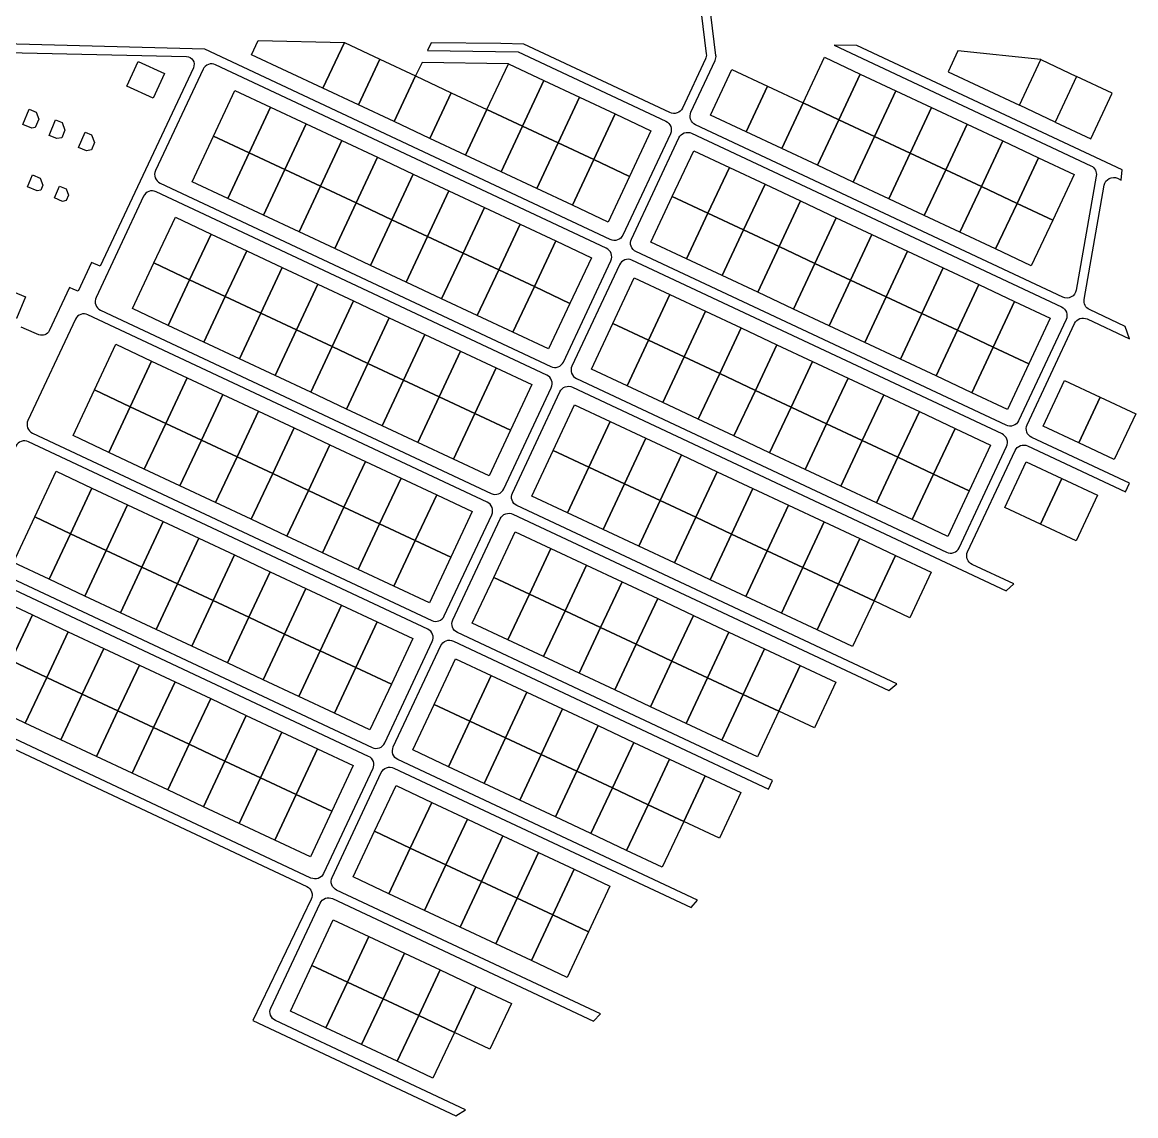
# Model space of a CAD drawing. Header units: millimetres. Extents: x -2529 to 8314, y -4885 to 3935.
# Drawn here: x 1656 to 2363, y 344 to 1038 of the extents above; entities that cross this region are included whole.
import ezdxf

# ---------------------------------------------------------------- set-up
doc = ezdxf.new("R2010")
doc.units = ezdxf.units.MM
for name, color, linetype, true_color in [('благоустройство_внутридворовые_дороги', 18, 'Continuous', 0x000000), ('детский сад', 18, 'Continuous', 0x000000), ('дома_зона застройки', 18, 'Continuous', 0x000000), ('Участки_зона_Ж_1_1_18_08_035001_228', 18, 'Continuous', 0x000000)]:
    doc.layers.add(name, color=color, linetype=linetype, true_color=true_color)
doc.layers.add('торговый_центр_здание', color=250, linetype='Continuous', transparency=0.4)

msp = doc.modelspace()

# ---------------------------------------------------------------- linework, layer by layer
at = {"layer": 'благоустройство_внутридворовые_дороги'}
for points in [[(2072.43, 1161.87), (2090.09, 1017.75, -0.141057), (2089.56, 1014.47), (2074.94, 983.29, -0.414214), (2066.96, 980.41), (1974.18, 1023.93), (1959.54, 1024.17), (1915.43, 1024.73), (1913.18, 1019.92), (1970.58, 1018.99), (2064.41, 974.98, -0.414214), (2067.29, 967), (2037.14, 902.72, -0.414214), (2029.16, 899.83), (1771.68, 1020.63), (1540.86, 1026.82), (1538.04, 1020.82), (1515.76, 973.31, -0.401123), (1509.31, 970.81), (1342.52, 1040.11, -0.427451)], [(1583.06, 608.19), (1836.43, 489.32, -0.41737), (1839.28, 481.29), (1802.17, 404.33), (1931.05, 343.87), (1937.22, 347.6), (1816.53, 404.22, -0.414214), (1813.64, 412.2), (1844.86, 478.74, -0.414214), (1852.84, 481.62), (2018.47, 403.92), (2022.97, 408.44), (1855.39, 487.06, -0.414214), (1852.51, 495.04), (1883.72, 561.58, -0.414214), (1891.7, 564.46), (2080.4, 475.94), (2084.41, 480.68), (1894.25, 569.89, -0.414214), (1891.37, 577.87), (1921.52, 642.15, -0.414214), (1929.5, 645.04), (2129.58, 551.17), (2132.13, 556.6), (1932.05, 650.47, -0.414214), (1929.17, 658.45), (1959.32, 722.73, -0.414214), (1967.3, 725.61), (2205.94, 613.66), (2210.96, 617.93), (1969.85, 731.04, -0.414214), (1966.97, 739.02), (1997.12, 803.3, -0.414214), (2005.1, 806.18), (2280.4, 677.03), (2285.42, 681.3), (2258.88, 693.76, -0.414214), (2256, 701.74), (2286.15, 766.01, -0.414214), (2294.13, 768.9), (2356.15, 739.8), (2358.69, 745.24), (2296.68, 774.33, -0.414214), (2293.8, 782.31), (2323.95, 846.59, -0.414214), (2331.93, 849.47), (2358.88, 836.83), (2356.04, 844.79), (2333.4, 855.41, -0.33864), (2330.04, 861.88), (2342.77, 934.33, -0.494054), (2351.23, 938.73), (2353.59, 937.62), (2354.12, 944), (2185.76, 1022.98), (2171.21, 1023.18), (2334.34, 946.65, -0.33864), (2337.7, 940.18), (2324.97, 867.72, -0.494054), (2316.52, 863.33), (2083.25, 972.76, -0.414214), (2080.37, 980.74), (2095.73, 1013.48, 0.141057), (2096.25, 1016.76), (2078.39, 1162.6, -0.414214)], [(1551.18, 1020.67), (1760.01, 1016.04, -0.542182), (1764.42, 1008.92), (1705.3, 882.89), (1699.75, 885.2)], [(2315.64, 857.12, -0.414214), (2318.52, 849.14), (2288.36, 784.86, -0.414214), (2280.38, 781.97), (2045.45, 892.19, -0.414214), (2042.57, 900.17), (2072.72, 964.45, -0.414214), (2080.7, 967.33), (2315.64, 857.12)], [(1702.61, 863.04, 0.414214), (1705.5, 855.06), (1953.56, 738.69, 0.414214), (1961.54, 741.57), (1991.69, 805.85, 0.414214), (1988.81, 813.83), (1740.75, 930.2, 0.414214), (1732.77, 927.32), (1702.61, 863.04)], [(1705.3, 882.89), (1699.75, 885.2), (1691.25, 867.07), (1688.48, 868.23), (1685.71, 869.38), (1672.86, 841.99, -0.401123), (1666.41, 839.49), (1663.43, 840.73), (1655.11, 844.19)], [(2280.72, 768.56, 0.414214), (2277.84, 776.54), (2042.9, 886.76, 0.414214), (2034.92, 883.87), (2004.77, 819.6, 0.414214), (2007.65, 811.61), (2242.58, 701.4, 0.414214), (2250.56, 704.28), (2280.72, 768.56)], [(1659.38, 785.01, 0.414214), (1662.27, 777.03), (1915.76, 658.11, 0.414214), (1923.74, 661), (1953.89, 725.27, 0.414214), (1951.01, 733.25), (1697.52, 852.18, 0.414214), (1689.54, 849.29), (1659.38, 785.01)], [(1621.58, 704.44, 0.414214), (1624.47, 696.46), (1877.96, 577.54, 0.414214), (1885.94, 580.42), (1916.09, 644.7, 0.414214), (1913.21, 652.68), (1659.72, 771.6, 0.414214), (1651.74, 768.72), (1621.58, 704.44)]]:
    msp.add_lwpolyline(points, format="xyb", dxfattribs=at)
for points in [[(2026.61, 894.4), (1778.55, 1010.77, 0.414214), (1770.57, 1007.89), (1740.41, 943.61, 0.414214), (1743.3, 935.63), (1991.36, 819.26, 0.414214), (1999.34, 822.14), (2029.49, 886.42, 0.414214)], [(1621.92, 691.03), (1875.41, 572.11, -0.414214), (1878.29, 564.13), (1847.07, 497.58, -0.414214), (1839.09, 494.7), (1585.6, 613.62, -0.414214), (1582.72, 621.6), (1613.94, 688.14, -0.414214)]]:
    msp.add_lwpolyline(points, format="xyb", close=True, dxfattribs=at)
at = {"layer": 'детский сад'}
for points in [[(1666.26, 976.31), (1664.04, 970.95), (1661.86, 970.53), (1656.12, 972.92), (1660.11, 982.52), (1664.69, 980.62)], [(1680.92, 964.51), (1677.8, 963.91), (1672.79, 965.99), (1676.9, 975.88), (1681.09, 974.14), (1682.88, 969.24)], [(1699.67, 956.72), (1696.55, 956.12), (1691.55, 958.2), (1695.66, 968.09), (1699.85, 966.35), (1701.64, 961.44)], [(1667.51, 931.23), (1665.24, 930.79), (1659.21, 933.29), (1662.35, 940.86), (1667.23, 938.83), (1668.84, 934.42)], [(1683.73, 924.57), (1681.33, 924.1), (1676.2, 926.23), (1679.34, 933.8), (1683.77, 931.96), (1685.19, 928.08)]]:
    msp.add_lwpolyline(points, close=True, dxfattribs=at)
at = {"layer": 'дома_зона застройки'}
msp.add_lwpolyline([(1598.45, 888.25), (1657.9, 863.58), (1652.15, 849.75), (1592.71, 874.44)], close=True, dxfattribs=at)
at = {"layer": 'торговый_центр_здание'}
msp.add_lwpolyline([(1729.41, 1012.78), (1746.09, 1005.28), (1738.89, 989.66), (1722.21, 997.16)], close=True, dxfattribs=at)
at = {"layer": 'Участки_зона_Ж_1_1_18_08_035001_228'}
for points in [[(1801.43, 1017.16), (1805.62, 1026.1), (1860.29, 1024.9), (1846.69, 995.93)], [(1846.69, 995.93), (1860.29, 1024.9), (1882.92, 1014.28), (1869.33, 985.31)], [(2288.95, 985.06), (2302.54, 1014.03), (2249.89, 1019.52), (2243.68, 1006.3)], [(1882.92, 1014.28), (1905.55, 1003.66), (1891.96, 974.69), (1869.33, 985.31)], [(1964.41, 1011.4), (1909.6, 1012.28), (1905.55, 1003.66), (1928.18, 993.04), (1950.82, 982.43)], [(1950.82, 982.43), (1964.41, 1011.4), (1987.04, 1000.78), (1973.45, 971.81)], [(2151.58, 986.55), (2165.17, 1015.52), (2187.8, 1004.9), (2174.21, 975.93)], [(2288.95, 985.06), (2302.54, 1014.03), (2325.18, 1003.42), (2311.58, 974.44)], [(2092.72, 978.81), (2106.31, 1007.79), (2128.94, 997.17), (2115.35, 968.2)], [(2174.21, 975.93), (2187.8, 1004.9), (2210.43, 994.28), (2196.84, 965.31)], [(1905.55, 1003.66), (1928.18, 993.04), (1914.59, 964.07), (1891.96, 974.69)], [(1973.45, 971.81), (1987.04, 1000.78), (2009.68, 990.16), (1996.08, 961.19)], [(2128.94, 997.17), (2151.58, 986.55), (2137.99, 957.58), (2115.35, 968.2)], [(2334.22, 963.83), (2347.81, 992.8), (2325.18, 1003.42), (2311.58, 974.44)], [(1777.22, 965.56), (1790.81, 994.53), (1813.44, 983.91), (1799.85, 954.94)], [(1928.18, 993.04), (1950.82, 982.43), (1937.23, 953.45), (1914.59, 964.07)], [(2009.68, 990.16), (2032.31, 979.54), (2018.72, 950.57), (1996.08, 961.19)], [(2196.84, 965.31), (2210.43, 994.28), (2233.07, 983.67), (2219.48, 954.7)], [(1813.44, 983.91), (1836.08, 973.29), (1822.49, 944.32), (1799.85, 954.94)], [(2151.58, 986.55), (2174.21, 975.93), (2160.62, 946.96), (2137.99, 957.58)], [(2233.07, 983.67), (2255.7, 973.05), (2242.11, 944.08), (2219.48, 954.7)], [(1950.82, 982.43), (1973.45, 971.81), (1959.86, 942.84), (1937.23, 953.45)], [(2032.31, 979.54), (2054.94, 968.92), (2041.35, 939.95), (2018.72, 950.57)], [(2174.21, 975.93), (2196.84, 965.31), (2183.25, 936.34), (2160.62, 946.96)], [(1836.08, 973.29), (1858.71, 962.68), (1845.12, 933.71), (1822.49, 944.32)], [(1973.45, 971.81), (1996.08, 961.19), (1982.49, 932.22), (1959.86, 942.84)], [(2255.7, 973.05), (2278.33, 962.43), (2264.74, 933.46), (2242.11, 944.08)], [(1763.63, 936.59), (1777.22, 965.56), (1799.85, 954.94), (1786.26, 925.97)], [(1858.71, 962.68), (1881.34, 952.06), (1867.75, 923.09), (1845.12, 933.71)], [(2196.84, 965.31), (2219.48, 954.7), (2205.88, 925.73), (2183.25, 936.34)], [(2278.33, 962.43), (2300.97, 951.81), (2287.38, 922.84), (2264.74, 933.46)], [(1799.85, 954.94), (1822.49, 944.32), (1808.89, 915.35), (1786.26, 925.97)], [(1996.08, 961.19), (2018.72, 950.57), (2005.13, 921.6), (1982.49, 932.22)], [(2068.51, 927.21), (2082.1, 956.18), (2104.73, 945.56), (2091.14, 916.59)], [(2219.48, 954.7), (2242.11, 944.08), (2228.52, 915.11), (2205.88, 925.73)], [(1881.34, 952.06), (1903.98, 941.44), (1890.38, 912.47), (1867.75, 923.09)], [(2018.72, 950.57), (2041.35, 939.95), (2027.76, 910.98), (2005.13, 921.6)], [(2300.97, 951.81), (2323.6, 941.19), (2310.01, 912.22), (2287.38, 922.84)], [(1822.49, 944.32), (1845.12, 933.71), (1831.53, 904.73), (1808.89, 915.35)], [(1903.98, 941.44), (1926.61, 930.82), (1913.02, 901.85), (1890.38, 912.47)], [(2104.73, 945.56), (2127.37, 934.95), (2113.78, 905.98), (2091.14, 916.59)], [(2242.11, 944.08), (2264.74, 933.46), (2251.15, 904.49), (2228.52, 915.11)], [(1845.12, 933.71), (1867.75, 923.09), (1854.16, 894.12), (1831.53, 904.73)], [(2127.37, 934.95), (2150, 924.33), (2136.41, 895.36), (2113.78, 905.98)], [(2264.74, 933.46), (2287.38, 922.84), (2273.78, 893.87), (2251.15, 904.49)], [(1926.61, 930.82), (1949.24, 920.2), (1935.65, 891.23), (1913.02, 901.85)], [(2068.51, 927.21), (2091.14, 916.59), (2077.55, 887.62), (2054.92, 898.24)], [(1867.75, 923.09), (1890.38, 912.47), (1876.79, 883.5), (1854.16, 894.12)], [(1949.24, 920.2), (1971.88, 909.59), (1958.28, 880.62), (1935.65, 891.23)], [(2150, 924.33), (2172.63, 913.71), (2159.04, 884.74), (2136.41, 895.36)], [(2287.38, 922.84), (2310.01, 912.22), (2296.42, 883.25), (2273.78, 893.87)], [(1739.42, 884.99), (1753.01, 913.96), (1775.64, 903.34), (1762.05, 874.37)], [(1890.38, 912.47), (1913.02, 901.85), (1899.43, 872.88), (1876.79, 883.5)], [(2091.14, 916.59), (2113.78, 905.98), (2100.19, 877.01), (2077.55, 887.62)], [(2172.63, 913.71), (2195.27, 903.09), (2181.68, 874.12), (2159.04, 884.74)], [(1971.88, 909.59), (1994.51, 898.97), (1980.92, 870), (1958.28, 880.62)], [(2113.78, 905.98), (2136.41, 895.36), (2122.82, 866.39), (2100.19, 877.01)], [(1775.64, 903.34), (1798.28, 892.72), (1784.69, 863.75), (1762.05, 874.37)], [(1913.02, 901.85), (1935.65, 891.23), (1922.06, 862.26), (1899.43, 872.88)], [(1994.51, 898.97), (2017.14, 888.35), (2003.55, 859.38), (1980.92, 870)], [(2195.27, 903.09), (2217.9, 892.47), (2204.31, 863.5), (2181.68, 874.12)], [(1798.28, 892.72), (1820.91, 882.1), (1807.32, 853.13), (1784.69, 863.75)], [(1935.65, 891.23), (1958.28, 880.62), (1944.69, 851.64), (1922.06, 862.26)], [(2136.41, 895.36), (2159.04, 884.74), (2145.45, 855.77), (2122.82, 866.39)], [(2217.9, 892.47), (2240.53, 881.86), (2226.94, 852.89), (2204.31, 863.5)], [(1725.83, 856.01), (1739.42, 884.99), (1762.05, 874.37), (1748.46, 845.4)], [(2159.04, 884.74), (2181.68, 874.12), (2168.08, 845.15), (2145.45, 855.77)], [(1820.91, 882.1), (1843.54, 871.48), (1829.95, 842.51), (1807.32, 853.13)], [(1958.28, 880.62), (1980.92, 870), (1967.33, 841.03), (1944.69, 851.64)], [(2240.53, 881.86), (2263.17, 871.24), (2249.58, 842.27), (2226.94, 852.89)], [(1762.05, 874.37), (1784.69, 863.75), (1771.09, 834.78), (1748.46, 845.4)], [(1843.54, 871.48), (1866.18, 860.87), (1852.58, 831.9), (1829.95, 842.51)], [(1980.92, 870), (2003.55, 859.38), (1989.96, 830.41), (1967.33, 841.03)], [(2044.3, 875.61), (2066.93, 864.99), (2053.34, 836.02), (2030.71, 846.64)], [(2181.68, 874.12), (2204.31, 863.5), (2190.72, 834.53), (2168.08, 845.15)], [(2263.17, 871.24), (2285.8, 860.62), (2272.21, 831.65), (2249.58, 842.27)], [(1784.69, 863.75), (1807.32, 853.13), (1793.73, 824.16), (1771.09, 834.78)], [(2066.93, 864.99), (2089.57, 854.37), (2075.98, 825.4), (2053.34, 836.02)], [(2204.31, 863.5), (2226.94, 852.89), (2213.35, 823.92), (2190.72, 834.53)], [(1866.18, 860.87), (1888.81, 850.25), (1875.22, 821.28), (1852.58, 831.9)], [(2285.8, 860.62), (2308.43, 850), (2294.84, 821.03), (2272.21, 831.65)], [(1807.32, 853.13), (1829.95, 842.51), (1816.36, 813.54), (1793.73, 824.16)], [(1888.81, 850.25), (1911.44, 839.63), (1897.85, 810.66), (1875.22, 821.28)], [(2089.57, 854.37), (2112.2, 843.75), (2098.61, 814.78), (2075.98, 825.4)], [(2226.94, 852.89), (2249.58, 842.27), (2235.98, 813.3), (2213.35, 823.92)], [(1829.95, 842.51), (1852.58, 831.9), (1838.99, 802.92), (1816.36, 813.54)], [(2030.71, 846.64), (2053.34, 836.02), (2039.75, 807.05), (2017.12, 817.67)], [(2112.2, 843.75), (2134.83, 833.14), (2121.24, 804.17), (2098.61, 814.78)], [(2249.58, 842.27), (2272.21, 831.65), (2258.62, 802.68), (2235.98, 813.3)], [(1911.44, 839.63), (1934.08, 829.01), (1920.48, 800.04), (1897.85, 810.66)], [(2053.34, 836.02), (2075.98, 825.4), (2062.39, 796.43), (2039.75, 807.05)], [(1715.21, 833.38), (1737.84, 822.76), (1724.25, 793.79), (1701.62, 804.41)], [(1852.58, 831.9), (1875.22, 821.28), (1861.63, 792.31), (1838.99, 802.92)], [(1934.08, 829.01), (1956.71, 818.39), (1943.12, 789.42), (1920.48, 800.04)], [(2134.83, 833.14), (2157.47, 822.52), (2143.88, 793.55), (2121.24, 804.17)], [(2272.21, 831.65), (2294.84, 821.03), (2281.25, 792.06), (2258.62, 802.68)], [(1737.84, 822.76), (1760.48, 812.15), (1746.89, 783.18), (1724.25, 793.79)], [(1875.22, 821.28), (1897.85, 810.66), (1884.26, 781.69), (1861.63, 792.31)], [(2075.98, 825.4), (2098.61, 814.78), (2085.02, 785.81), (2062.39, 796.43)], [(2157.47, 822.52), (2180.1, 811.9), (2166.51, 782.93), (2143.88, 793.55)], [(1956.71, 818.39), (1979.34, 807.78), (1965.75, 778.81), (1943.12, 789.42)], [(2098.61, 814.78), (2121.24, 804.17), (2107.65, 775.2), (2085.02, 785.81)], [(1760.48, 812.15), (1783.11, 801.53), (1769.52, 772.56), (1746.89, 783.18)], [(1897.85, 810.66), (1920.48, 800.04), (1906.89, 771.07), (1884.26, 781.69)], [(2180.1, 811.9), (2202.73, 801.28), (2189.14, 772.31), (2166.51, 782.93)], [(2303.88, 781.44), (2317.47, 810.41), (2340.11, 799.8), (2326.52, 770.83)], [(1688.03, 775.44), (1701.62, 804.41), (1724.25, 793.79), (1710.66, 764.82)], [(1783.11, 801.53), (1805.74, 790.91), (1792.15, 761.94), (1769.52, 772.56)], [(1920.48, 800.04), (1943.12, 789.42), (1929.53, 760.45), (1906.89, 771.07)], [(2121.24, 804.17), (2143.88, 793.55), (2130.28, 764.58), (2107.65, 775.2)], [(2202.73, 801.28), (2225.37, 790.66), (2211.78, 761.69), (2189.14, 772.31)], [(2340.11, 799.8), (2362.74, 789.18), (2349.15, 760.21), (2326.52, 770.83)], [(1724.25, 793.79), (1746.89, 783.18), (1733.29, 754.2), (1710.66, 764.82)], [(2006.5, 795.03), (2029.13, 784.42), (2015.54, 755.45), (1992.91, 766.06)], [(2143.88, 793.55), (2166.51, 782.93), (2152.92, 753.96), (2130.28, 764.58)], [(1805.74, 790.91), (1828.38, 780.29), (1814.78, 751.32), (1792.15, 761.94)], [(1943.12, 789.42), (1965.75, 778.81), (1952.16, 749.83), (1929.53, 760.45)], [(2225.37, 790.66), (2248, 780.05), (2234.41, 751.08), (2211.78, 761.69)], [(1746.89, 783.18), (1769.52, 772.56), (1755.93, 743.59), (1733.29, 754.2)], [(1828.38, 780.29), (1851.01, 769.67), (1837.42, 740.7), (1814.78, 751.32)], [(2029.13, 784.42), (2051.77, 773.8), (2038.18, 744.83), (2015.54, 755.45)], [(2166.51, 782.93), (2189.14, 772.31), (2175.55, 743.34), (2152.92, 753.96)], [(2248, 780.05), (2270.63, 769.43), (2257.04, 740.46), (2234.41, 751.08)], [(1769.52, 772.56), (1792.15, 761.94), (1778.56, 732.97), (1755.93, 743.59)], [(2051.77, 773.8), (2074.4, 763.18), (2060.81, 734.21), (2038.18, 744.83)], [(2189.14, 772.31), (2211.78, 761.69), (2198.18, 732.72), (2175.55, 743.34)], [(1851.01, 769.67), (1873.64, 759.06), (1860.05, 730.09), (1837.42, 740.7)], [(1992.91, 766.06), (2015.54, 755.45), (2001.95, 726.48), (1979.32, 737.09)], [(1792.15, 761.94), (1814.78, 751.32), (1801.19, 722.35), (1778.56, 732.97)], [(1873.64, 759.06), (1896.28, 748.44), (1882.68, 719.47), (1860.05, 730.09)], [(2074.4, 763.18), (2097.03, 752.56), (2083.44, 723.59), (2060.81, 734.21)], [(2211.78, 761.69), (2234.41, 751.08), (2220.82, 722.11), (2198.18, 732.72)], [(2293.27, 758.81), (2315.9, 748.19), (2302.31, 719.22), (2279.67, 729.84)], [(1677.41, 752.81), (1700.04, 742.19), (1686.45, 713.22), (1663.82, 723.84)], [(1814.78, 751.32), (1837.42, 740.7), (1823.83, 711.73), (1801.19, 722.35)], [(2015.54, 755.45), (2038.18, 744.83), (2024.59, 715.86), (2001.95, 726.48)], [(2097.03, 752.56), (2119.67, 741.94), (2106.08, 712.97), (2083.44, 723.59)], [(2234.41, 751.08), (2257.04, 740.46), (2243.45, 711.49), (2220.82, 722.11)], [(1896.28, 748.44), (1918.91, 737.82), (1905.32, 708.85), (1882.68, 719.47)], [(2038.18, 744.83), (2060.81, 734.21), (2047.22, 705.24), (2024.59, 715.86)], [(2315.9, 748.19), (2338.53, 737.57), (2324.94, 708.6), (2302.31, 719.22)], [(1700.04, 742.19), (1722.68, 731.57), (1709.09, 702.6), (1686.45, 713.22)], [(1837.42, 740.7), (1860.05, 730.09), (1846.46, 701.11), (1823.83, 711.73)], [(1918.91, 737.82), (1941.54, 727.2), (1927.95, 698.23), (1905.32, 708.85)], [(2119.67, 741.94), (2142.3, 731.33), (2128.71, 702.36), (2106.08, 712.97)], [(1722.68, 731.57), (1745.31, 720.95), (1731.72, 691.98), (1709.09, 702.6)], [(1860.05, 730.09), (1882.68, 719.47), (1869.09, 690.5), (1846.46, 701.11)], [(2060.81, 734.21), (2083.44, 723.59), (2069.85, 694.62), (2047.22, 705.24)], [(2142.3, 731.33), (2164.93, 720.71), (2151.34, 691.74), (2128.71, 702.36)], [(1650.23, 694.87), (1663.82, 723.84), (1686.45, 713.22), (1672.86, 684.25)], [(2083.44, 723.59), (2106.08, 712.97), (2092.48, 684), (2069.85, 694.62)], [(1745.31, 720.95), (1767.94, 710.34), (1754.35, 681.37), (1731.72, 691.98)], [(1882.68, 719.47), (1905.32, 708.85), (1891.73, 679.88), (1869.09, 690.5)], [(1968.7, 714.46), (1991.33, 703.84), (1977.74, 674.87), (1955.11, 685.49)], [(2164.93, 720.71), (2187.57, 710.09), (2173.98, 681.12), (2151.34, 691.74)], [(1686.45, 713.22), (1709.09, 702.6), (1695.49, 673.63), (1672.86, 684.25)], [(1767.94, 710.34), (1790.58, 699.72), (1776.98, 670.75), (1754.35, 681.37)], [(1905.32, 708.85), (1927.95, 698.23), (1914.36, 669.26), (1891.73, 679.88)], [(2106.08, 712.97), (2128.71, 702.36), (2115.12, 673.39), (2092.48, 684)], [(2187.57, 710.09), (2210.2, 699.47), (2196.61, 670.5), (2173.98, 681.12)], [(1709.09, 702.6), (1731.72, 691.98), (1718.13, 663.01), (1695.49, 673.63)], [(1991.33, 703.84), (2013.97, 693.22), (2000.38, 664.25), (1977.74, 674.87)], [(2128.71, 702.36), (2151.34, 691.74), (2137.75, 662.77), (2115.12, 673.39)], [(1790.58, 699.72), (1813.21, 689.1), (1799.62, 660.13), (1776.98, 670.75)], [(2013.97, 693.22), (2036.6, 682.61), (2023.01, 653.64), (2000.38, 664.25)], [(2210.2, 699.47), (2232.83, 688.85), (2219.24, 659.88), (2196.61, 670.5)], [(1731.72, 691.98), (1754.35, 681.37), (1740.76, 652.39), (1718.13, 663.01)], [(1813.21, 689.1), (1835.84, 678.48), (1822.25, 649.51), (1799.62, 660.13)], [(2151.34, 691.74), (2173.98, 681.12), (2160.38, 652.15), (2137.75, 662.77)], [(1754.35, 681.37), (1776.98, 670.75), (1763.39, 641.78), (1740.76, 652.39)], [(1955.11, 685.49), (1977.74, 674.87), (1964.15, 645.9), (1941.52, 656.52)], [(2036.6, 682.61), (2059.23, 671.99), (2045.64, 643.02), (2023.01, 653.64)], [(2173.98, 681.12), (2196.61, 670.5), (2183.02, 641.53), (2160.38, 652.15)], [(1626.02, 643.26), (1639.61, 672.23), (1662.24, 661.62), (1648.65, 632.65)], [(1835.84, 678.48), (1858.48, 667.86), (1844.88, 638.89), (1822.25, 649.51)], [(1977.74, 674.87), (2000.38, 664.25), (1986.79, 635.28), (1964.15, 645.9)], [(2059.23, 671.99), (2081.87, 661.37), (2068.28, 632.4), (2045.64, 643.02)], [(1776.98, 670.75), (1799.62, 660.13), (1786.03, 631.16), (1763.39, 641.78)], [(1858.48, 667.86), (1881.11, 657.25), (1867.52, 628.28), (1844.88, 638.89)], [(1662.24, 661.62), (1684.88, 651), (1671.29, 622.03), (1648.65, 632.65)], [(1799.62, 660.13), (1822.25, 649.51), (1808.66, 620.54), (1786.03, 631.16)], [(2000.38, 664.25), (2023.01, 653.64), (2009.42, 624.67), (1986.79, 635.28)], [(2081.87, 661.37), (2104.5, 650.75), (2090.91, 621.78), (2068.28, 632.4)], [(1684.88, 651), (1707.51, 640.38), (1693.92, 611.41), (1671.29, 622.03)], [(1881.11, 657.25), (1903.74, 646.63), (1890.15, 617.66), (1867.52, 628.28)], [(2023.01, 653.64), (2045.64, 643.02), (2032.05, 614.05), (2009.42, 624.67)], [(2104.5, 650.75), (2127.13, 640.13), (2113.54, 611.16), (2090.91, 621.78)], [(1822.25, 649.51), (1844.88, 638.89), (1831.29, 609.92), (1808.66, 620.54)], [(1707.51, 640.38), (1730.14, 629.76), (1716.55, 600.79), (1693.92, 611.41)], [(1844.88, 638.89), (1867.52, 628.28), (1853.93, 599.3), (1831.29, 609.92)], [(2045.64, 643.02), (2068.28, 632.4), (2054.68, 603.43), (2032.05, 614.05)], [(2127.13, 640.13), (2149.77, 629.52), (2136.18, 600.55), (2113.54, 611.16)], [(1648.65, 632.65), (1671.29, 622.03), (1657.69, 593.06), (1635.06, 603.67)], [(1730.14, 629.76), (1752.78, 619.14), (1739.18, 590.17), (1716.55, 600.79)], [(1930.9, 633.89), (1953.53, 623.27), (1939.94, 594.3), (1917.31, 604.92)], [(2068.28, 632.4), (2090.91, 621.78), (2077.32, 592.81), (2054.68, 603.43)], [(2149.77, 629.52), (2172.4, 618.9), (2158.81, 589.93), (2136.18, 600.55)], [(1867.52, 628.28), (1890.15, 617.66), (1876.56, 588.69), (1853.93, 599.3)], [(1953.53, 623.27), (1976.17, 612.65), (1962.58, 583.68), (1939.94, 594.3)], [(1671.29, 622.03), (1693.92, 611.41), (1680.33, 582.44), (1657.69, 593.06)], [(1752.78, 619.14), (1775.41, 608.53), (1761.82, 579.56), (1739.18, 590.17)], [(2090.91, 621.78), (2113.54, 611.16), (2099.95, 582.19), (2077.32, 592.81)], [(1693.92, 611.41), (1716.55, 600.79), (1702.96, 571.82), (1680.33, 582.44)], [(1775.41, 608.53), (1798.04, 597.91), (1784.45, 568.94), (1761.82, 579.56)], [(1976.17, 612.65), (1998.8, 602.03), (1985.21, 573.06), (1962.58, 583.68)], [(2113.54, 611.16), (2136.18, 600.55), (2122.58, 571.58), (2099.95, 582.19)], [(1917.31, 604.92), (1939.94, 594.3), (1926.35, 565.33), (1903.72, 575.95)], [(1998.8, 602.03), (2021.43, 591.41), (2007.84, 562.44), (1985.21, 573.06)], [(1716.55, 600.79), (1739.18, 590.17), (1725.59, 561.2), (1702.96, 571.82)], [(1798.04, 597.91), (1820.68, 587.29), (1807.08, 558.32), (1784.45, 568.94)], [(1939.94, 594.3), (1962.58, 583.68), (1948.99, 554.71), (1926.35, 565.33)], [(1739.18, 590.17), (1761.82, 579.56), (1748.23, 550.59), (1725.59, 561.2)], [(1820.68, 587.29), (1843.31, 576.67), (1829.72, 547.7), (1807.08, 558.32)], [(2021.43, 591.41), (2044.07, 580.8), (2030.48, 551.83), (2007.84, 562.44)], [(1962.58, 583.68), (1985.21, 573.06), (1971.62, 544.09), (1948.99, 554.71)], [(2044.07, 580.8), (2066.7, 570.18), (2053.11, 541.21), (2030.48, 551.83)], [(1761.82, 579.56), (1784.45, 568.94), (1770.86, 539.97), (1748.23, 550.59)], [(1843.31, 576.67), (1865.94, 566.05), (1852.35, 537.08), (1829.72, 547.7)], [(1985.21, 573.06), (2007.84, 562.44), (1994.25, 533.47), (1971.62, 544.09)], [(1784.45, 568.94), (1807.08, 558.32), (1793.49, 529.35), (1770.86, 539.97)], [(2066.7, 570.18), (2089.33, 559.56), (2075.74, 530.59), (2053.11, 541.21)], [(2007.84, 562.44), (2030.48, 551.83), (2016.88, 522.86), (1994.25, 533.47)], [(2089.33, 559.56), (2111.97, 548.94), (2098.38, 519.97), (2075.74, 530.59)], [(1807.08, 558.32), (1829.72, 547.7), (1816.13, 518.73), (1793.49, 529.35)], [(1893.1, 553.31), (1915.73, 542.69), (1902.14, 513.72), (1879.51, 524.34)], [(2030.48, 551.83), (2053.11, 541.21), (2039.52, 512.24), (2016.88, 522.86)], [(1829.72, 547.7), (1852.35, 537.08), (1838.76, 508.11), (1816.13, 518.73)], [(1915.73, 542.69), (1938.37, 532.08), (1924.78, 503.11), (1902.14, 513.72)], [(2053.11, 541.21), (2075.74, 530.59), (2062.15, 501.62), (2039.52, 512.24)], [(1938.37, 532.08), (1961, 521.46), (1947.41, 492.49), (1924.78, 503.11)], [(1865.92, 495.37), (1879.51, 524.34), (1902.14, 513.72), (1888.55, 484.75)], [(1961, 521.46), (1983.63, 510.84), (1970.04, 481.87), (1947.41, 492.49)], [(1902.14, 513.72), (1924.78, 503.11), (1911.19, 474.14), (1888.55, 484.75)], [(1983.63, 510.84), (2006.27, 500.22), (1992.68, 471.25), (1970.04, 481.87)], [(1924.78, 503.11), (1947.41, 492.49), (1933.82, 463.52), (1911.19, 474.14)], [(2006.27, 500.22), (2028.9, 489.6), (2015.31, 460.63), (1992.68, 471.25)], [(1947.41, 492.49), (1970.04, 481.87), (1956.45, 452.9), (1933.82, 463.52)], [(1970.04, 481.87), (1992.68, 471.25), (1979.08, 442.28), (1956.45, 452.9)], [(1862.22, 428.62), (1839.59, 439.24), (1853.18, 468.21), (1875.81, 457.59)], [(1992.68, 471.25), (2015.31, 460.63), (2001.72, 431.66), (1979.08, 442.28)], [(1862.22, 428.62), (1875.81, 457.59), (1898.44, 446.98), (1884.85, 418.01)], [(1898.44, 446.98), (1921.08, 436.36), (1907.49, 407.39), (1884.85, 418.01)], [(1826, 410.27), (1839.59, 439.24), (1862.22, 428.62), (1848.63, 399.65)], [(1921.08, 436.36), (1943.71, 425.74), (1930.12, 396.77), (1907.49, 407.39)], [(1862.22, 428.62), (1884.85, 418.01), (1871.26, 389.03), (1848.63, 399.65)], [(1943.71, 425.74), (1966.34, 415.12), (1952.75, 386.15), (1930.12, 396.77)], [(1871.26, 389.03), (1884.85, 418.01), (1907.49, 407.39), (1893.89, 378.42)], [(1893.89, 378.42), (1907.49, 407.39), (1930.12, 396.77), (1916.53, 367.8)]]:
    msp.add_lwpolyline(points, close=True, dxfattribs=at)

doc.saveas('drawing.dxf')
